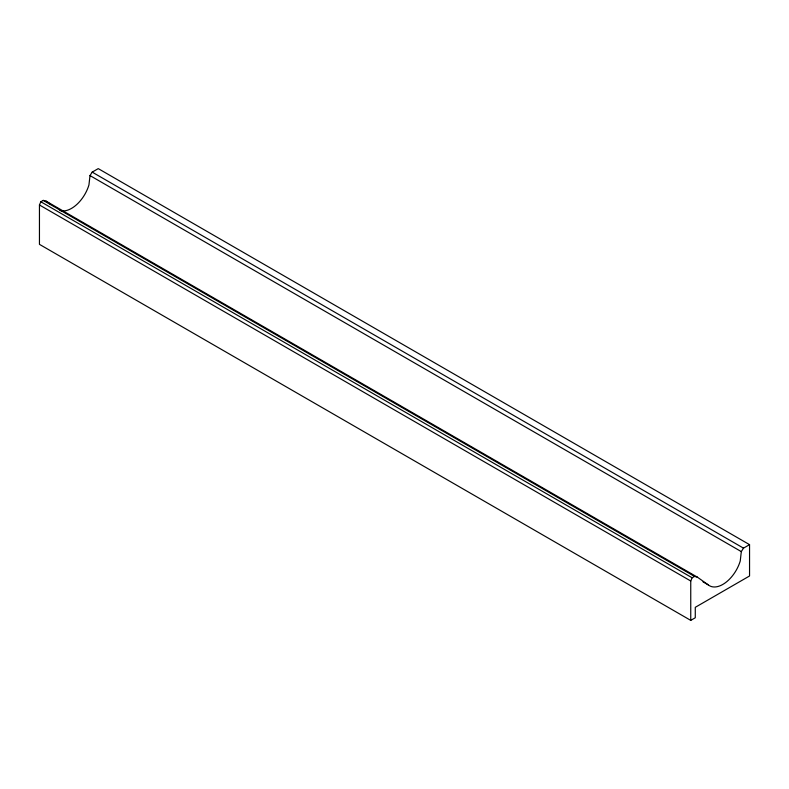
<?xml version="1.0" encoding="UTF-8"?>
<svg xmlns="http://www.w3.org/2000/svg" width="789" height="789" viewBox="0 0 789 789"><rect width="100%" height="100%" fill="white"/><g stroke="black" fill="none" stroke-linecap="round" stroke-linejoin="round"><path stroke-width="1.18" d="M749.55 544.647L743.494 548.148L741.305 551.61L740.25 560.979A26.678 15.405 -60 0 1 708.315 584.915L697.358 577.134L46.048 201.116L43.227 200.396L40.85 201.767L39.45 204.982L39.45 244.353L690.75 620.381L695.277 617.767L695.277 607.323L749.55 575.98L749.55 544.647L98.25 168.619L92.195 172.12L90.005 175.582L88.94 184.951A26.678 15.405 -60 0 1 59.984 210.495M690.75 620.381L690.75 581.01L692.15 577.785L694.527 576.414L697.358 577.134M92.195 172.12L743.494 548.148M90.005 175.582L741.305 551.61M43.227 200.396L694.527 576.414M702.989 581.838L708.315 584.915M40.85 201.767L692.15 577.785M39.45 204.982L690.75 581.01M46.048 201.116L50.042 203.937"/></g></svg>
